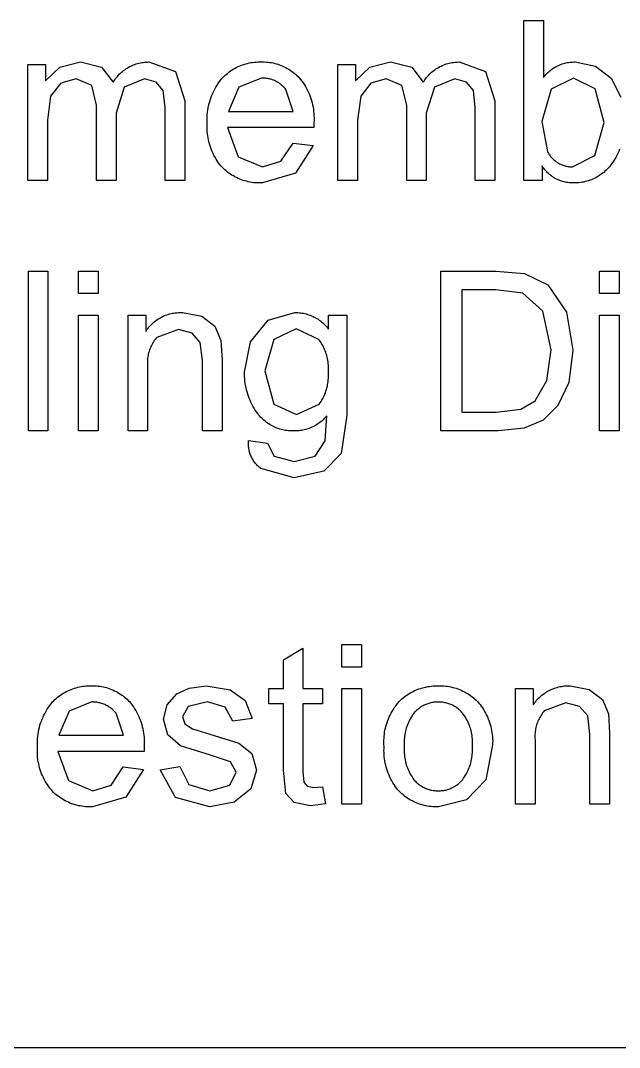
# Model space of a CAD drawing. Header units: inches. Extents: x 0 to 97, y -45 to 96.
# Drawn here: x 7.99 to 15.48, y -44.77 to -31.93 of the extents above; entities that cross this region are included whole.
import ezdxf

# ---------------------------------------------------------------- set-up
doc = ezdxf.new("R2010")
doc.units = ezdxf.units.IN
doc.header["$MEASUREMENT"] = 0
doc.layers.add('Information', color=7, linetype='Continuous', true_color=0x000000)

msp = doc.modelspace()

# ---------------------------------------------------------------- linework, layer by layer
at = {"layer": 'Information'}
for p, q in [((14.285, -33.927), (14.285, -31.928)), ((14.285, -31.928), (14.53, -31.928)), ((14.53, -31.928), (14.53, -32.641)), ((8.082, -33.927), (8.082, -32.479)), ((8.082, -32.479), (8.301, -32.479)), ((8.301, -32.479), (8.301, -32.682)), ((8.483, -32.511), (8.74, -32.446)), ((8.74, -32.446), (9.004, -32.513)), ((9.371, -32.497), (9.387, -32.49)), ((9.387, -32.49), (9.404, -32.483)), ((9.404, -32.483), (9.421, -32.477)), ((9.421, -32.477), (9.438, -32.471)), ((9.438, -32.471), (9.455, -32.466)), ((9.455, -32.466), (9.472, -32.461)), ((9.472, -32.461), (9.49, -32.457)), ((9.49, -32.457), (9.507, -32.454)), ((9.507, -32.454), (9.525, -32.451)), ((9.525, -32.451), (9.543, -32.449)), ((9.543, -32.449), (9.561, -32.447)), ((9.561, -32.447), (9.579, -32.447)), ((9.579, -32.447), (9.596, -32.446)), ((9.596, -32.446), (9.928, -32.566)), ((10.726, -32.498), (10.746, -32.49)), ((10.746, -32.49), (10.767, -32.482)), ((10.767, -32.482), (10.787, -32.476)), ((10.787, -32.476), (10.808, -32.469)), ((10.808, -32.469), (10.829, -32.464)), ((10.829, -32.464), (10.85, -32.459)), ((10.85, -32.459), (10.872, -32.455)), ((10.872, -32.455), (10.893, -32.452)), ((10.893, -32.452), (10.915, -32.449)), ((10.915, -32.449), (10.937, -32.447)), ((10.937, -32.447), (10.958, -32.446)), ((10.958, -32.446), (10.98, -32.446)), ((10.98, -32.446), (11.002, -32.446)), ((11.002, -32.446), (11.023, -32.446)), ((11.023, -32.446), (11.044, -32.446)), ((11.044, -32.446), (11.066, -32.447)), ((11.066, -32.447), (11.087, -32.449)), ((11.087, -32.449), (11.108, -32.452)), ((11.108, -32.452), (11.129, -32.455)), ((11.129, -32.455), (11.15, -32.459)), ((11.15, -32.459), (11.17, -32.464)), ((11.17, -32.464), (11.191, -32.469)), ((11.191, -32.469), (11.211, -32.475)), ((11.211, -32.475), (11.231, -32.482)), ((11.231, -32.482), (11.251, -32.49)), ((11.251, -32.49), (11.27, -32.498)), ((11.96, -33.927), (11.96, -32.479)), ((11.96, -32.479), (12.18, -32.479)), ((12.18, -32.479), (12.18, -32.682)), ((12.361, -32.511), (12.619, -32.446)), ((12.619, -32.446), (12.883, -32.513)), ((13.25, -32.497), (13.266, -32.49)), ((13.266, -32.49), (13.283, -32.483)), ((13.283, -32.483), (13.299, -32.477)), ((13.299, -32.477), (13.316, -32.471)), ((13.316, -32.471), (13.333, -32.466)), ((13.333, -32.466), (13.351, -32.461)), ((13.351, -32.461), (13.368, -32.457)), ((13.368, -32.457), (13.386, -32.454)), ((13.386, -32.454), (13.404, -32.451)), ((13.404, -32.451), (13.421, -32.449)), ((13.421, -32.449), (13.439, -32.447)), ((13.439, -32.447), (13.457, -32.447)), ((13.457, -32.447), (13.475, -32.446)), ((13.475, -32.446), (13.806, -32.566)), ((14.705, -32.496), (14.72, -32.489)), ((14.72, -32.489), (14.735, -32.483)), ((14.735, -32.483), (14.75, -32.477)), ((14.75, -32.477), (14.766, -32.471)), ((14.766, -32.471), (14.781, -32.466)), ((14.781, -32.466), (14.797, -32.462)), ((14.797, -32.462), (14.813, -32.458)), ((14.813, -32.458), (14.829, -32.455)), ((14.829, -32.455), (14.845, -32.452)), ((14.845, -32.452), (14.862, -32.45)), ((14.862, -32.45), (14.878, -32.448)), ((14.878, -32.448), (14.894, -32.447)), ((14.894, -32.447), (14.911, -32.446)), ((14.911, -32.446), (14.927, -32.446)), ((14.927, -32.446), (15.18, -32.5)), ((8.301, -32.682), (8.483, -32.511)), ((9.004, -32.513), (9.149, -32.7)), ((9.202, -32.627), (9.213, -32.614)), ((9.213, -32.614), (9.226, -32.601)), ((9.226, -32.601), (9.239, -32.588)), ((9.239, -32.588), (9.252, -32.576)), ((9.252, -32.576), (9.266, -32.565)), ((9.266, -32.565), (9.28, -32.553)), ((9.28, -32.553), (9.294, -32.543)), ((9.294, -32.543), (9.309, -32.533)), ((9.309, -32.533), (9.324, -32.523)), ((9.324, -32.523), (9.339, -32.514)), ((9.339, -32.514), (9.355, -32.505)), ((9.355, -32.505), (9.371, -32.497)), ((9.928, -32.566), (10.044, -32.933)), ((10.529, -32.632), (10.545, -32.617)), ((10.545, -32.617), (10.561, -32.603)), ((10.561, -32.603), (10.578, -32.589)), ((10.578, -32.589), (10.595, -32.575)), ((10.595, -32.575), (10.612, -32.562)), ((10.612, -32.562), (10.63, -32.55)), ((10.63, -32.55), (10.649, -32.538)), ((10.649, -32.538), (10.668, -32.527)), ((10.668, -32.527), (10.687, -32.517)), ((10.687, -32.517), (10.706, -32.507)), ((10.706, -32.507), (10.726, -32.498)), ((11.27, -32.498), (11.29, -32.507)), ((11.29, -32.507), (11.309, -32.516)), ((11.309, -32.516), (11.327, -32.526)), ((11.327, -32.526), (11.346, -32.537)), ((11.346, -32.537), (11.364, -32.548)), ((11.364, -32.548), (11.381, -32.56)), ((11.381, -32.56), (11.398, -32.573)), ((11.398, -32.573), (11.415, -32.586)), ((11.415, -32.586), (11.431, -32.6)), ((11.431, -32.6), (11.447, -32.614)), ((11.447, -32.614), (11.462, -32.629)), ((12.18, -32.682), (12.361, -32.511)), ((12.883, -32.513), (13.028, -32.7)), ((13.08, -32.627), (13.092, -32.614)), ((13.092, -32.614), (13.105, -32.601)), ((13.105, -32.601), (13.117, -32.588)), ((13.117, -32.588), (13.131, -32.576)), ((13.131, -32.576), (13.144, -32.565)), ((13.144, -32.565), (13.158, -32.553)), ((13.158, -32.553), (13.173, -32.543)), ((13.173, -32.543), (13.187, -32.533)), ((13.187, -32.533), (13.203, -32.523)), ((13.203, -32.523), (13.218, -32.514)), ((13.218, -32.514), (13.234, -32.505)), ((13.234, -32.505), (13.25, -32.497)), ((13.806, -32.566), (13.922, -32.933)), ((14.54, -32.628), (14.551, -32.616)), ((14.551, -32.616), (14.562, -32.603)), ((14.562, -32.603), (14.573, -32.592)), ((14.573, -32.592), (14.585, -32.58)), ((14.585, -32.58), (14.597, -32.569)), ((14.597, -32.569), (14.609, -32.558)), ((14.609, -32.558), (14.622, -32.548)), ((14.622, -32.548), (14.635, -32.538)), ((14.635, -32.538), (14.648, -32.529)), ((14.648, -32.529), (14.662, -32.52)), ((14.662, -32.52), (14.676, -32.511)), ((14.676, -32.511), (14.691, -32.503)), ((14.691, -32.503), (14.705, -32.496)), ((15.18, -32.5), (15.376, -32.651)), ((8.494, -32.713), (8.367, -32.873)), ((8.686, -32.659), (8.494, -32.713)), ((8.882, -32.741), (8.686, -32.659)), ((8.942, -32.986), (8.882, -32.741)), ((9.149, -32.7), (9.159, -32.685)), ((9.159, -32.685), (9.169, -32.67)), ((9.169, -32.67), (9.179, -32.655)), ((9.179, -32.655), (9.19, -32.641)), ((9.19, -32.641), (9.202, -32.627)), ((9.542, -32.659), (9.288, -32.761)), ((9.689, -32.698), (9.542, -32.659)), ((9.776, -32.803), (9.689, -32.698)), ((10.434, -32.761), (10.448, -32.738)), ((10.448, -32.738), (10.463, -32.714)), ((10.463, -32.714), (10.479, -32.692)), ((10.479, -32.692), (10.496, -32.67)), ((10.496, -32.67), (10.514, -32.648)), ((10.514, -32.648), (10.529, -32.632)), ((11.005, -32.648), (10.72, -32.761)), ((11.018, -32.648), (11.005, -32.648)), ((11.03, -32.648), (11.018, -32.648)), ((11.043, -32.649), (11.03, -32.648)), ((11.056, -32.65), (11.043, -32.649)), ((11.069, -32.652), (11.056, -32.65)), ((11.082, -32.654), (11.069, -32.652)), ((11.094, -32.656), (11.082, -32.654)), ((11.107, -32.659), (11.094, -32.656)), ((11.119, -32.663), (11.107, -32.659)), ((11.132, -32.667), (11.119, -32.663)), ((11.144, -32.671), (11.132, -32.667)), ((11.156, -32.675), (11.144, -32.671)), ((11.168, -32.68), (11.156, -32.675)), ((11.179, -32.686), (11.168, -32.68)), ((11.191, -32.692), (11.179, -32.686)), ((11.202, -32.698), (11.191, -32.692)), ((11.213, -32.705), (11.202, -32.698)), ((11.224, -32.712), (11.213, -32.705)), ((11.234, -32.719), (11.224, -32.712)), ((11.245, -32.727), (11.234, -32.719)), ((11.255, -32.735), (11.245, -32.727)), ((11.265, -32.743), (11.255, -32.735)), ((11.274, -32.752), (11.265, -32.743)), ((11.283, -32.761), (11.274, -32.752)), ((11.462, -32.629), (11.476, -32.644)), ((11.476, -32.644), (11.494, -32.665)), ((11.494, -32.665), (11.51, -32.687)), ((11.51, -32.687), (11.526, -32.709)), ((11.526, -32.709), (11.541, -32.732)), ((11.541, -32.732), (11.555, -32.755)), ((12.373, -32.713), (12.245, -32.873)), ((12.564, -32.659), (12.373, -32.713)), ((12.761, -32.741), (12.564, -32.659)), ((12.821, -32.986), (12.761, -32.741)), ((13.028, -32.7), (13.037, -32.685)), ((13.037, -32.685), (13.047, -32.67)), ((13.047, -32.67), (13.058, -32.655)), ((13.058, -32.655), (13.069, -32.641)), ((13.069, -32.641), (13.08, -32.627)), ((13.421, -32.659), (13.167, -32.761)), ((13.568, -32.698), (13.421, -32.659)), ((13.654, -32.803), (13.568, -32.698)), ((14.53, -32.641), (14.54, -32.628)), ((14.905, -32.648), (14.627, -32.788)), ((15.177, -32.783), (14.905, -32.648)), ((15.376, -32.651), (15.497, -32.887)), ((8.367, -32.873), (8.327, -33.176)), ((9.288, -32.761), (9.187, -33.086)), ((9.8, -33.015), (9.776, -32.803)), ((10.374, -32.887), (10.384, -32.861)), ((10.384, -32.861), (10.395, -32.836)), ((10.395, -32.836), (10.407, -32.81)), ((10.407, -32.81), (10.42, -32.786)), ((10.42, -32.786), (10.434, -32.761)), ((10.72, -32.761), (10.593, -33.064)), ((11.292, -32.77), (11.283, -32.761)), ((11.301, -32.78), (11.292, -32.77)), ((11.309, -32.79), (11.301, -32.78)), ((11.401, -33.064), (11.309, -32.79)), ((11.555, -32.755), (11.568, -32.779)), ((11.568, -32.779), (11.581, -32.803)), ((11.581, -32.803), (11.593, -32.828)), ((11.593, -32.828), (11.603, -32.853)), ((11.603, -32.853), (11.613, -32.879)), ((11.613, -32.879), (11.622, -32.904)), ((12.245, -32.873), (12.206, -33.176)), ((13.167, -32.761), (13.066, -33.086)), ((13.678, -33.015), (13.654, -32.803)), ((14.627, -32.788), (14.51, -33.192)), ((15.29, -33.202), (15.177, -32.783)), ((8.942, -33.927), (8.942, -32.986)), ((10.044, -32.933), (10.044, -33.927)), ((10.337, -33.021), (10.343, -32.994)), ((10.343, -32.994), (10.349, -32.967)), ((10.349, -32.967), (10.357, -32.94)), ((10.357, -32.94), (10.365, -32.913)), ((10.365, -32.913), (10.374, -32.887)), ((11.622, -32.904), (11.63, -32.93)), ((11.63, -32.93), (11.638, -32.957)), ((11.638, -32.957), (11.644, -32.983)), ((11.644, -32.983), (11.649, -33.01)), ((12.821, -33.927), (12.821, -32.986)), ((13.922, -32.933), (13.922, -33.927)), ((9.187, -33.086), (9.187, -33.927)), ((9.8, -33.927), (9.8, -33.015)), ((10.324, -33.16), (10.325, -33.132)), ((10.325, -33.132), (10.327, -33.104)), ((10.327, -33.104), (10.329, -33.076)), ((10.329, -33.076), (10.333, -33.049)), ((10.333, -33.049), (10.337, -33.021)), ((10.593, -33.064), (11.401, -33.064)), ((11.649, -33.01), (11.654, -33.037)), ((11.654, -33.037), (11.657, -33.064)), ((11.657, -33.064), (11.66, -33.091)), ((11.66, -33.091), (11.661, -33.118)), ((11.661, -33.118), (11.662, -33.146)), ((13.066, -33.086), (13.066, -33.927)), ((13.678, -33.927), (13.678, -33.015)), ((8.327, -33.176), (8.327, -33.927)), ((10.325, -33.187), (10.324, -33.16)), ((10.324, -33.267), (10.325, -33.241)), ((10.326, -33.215), (10.325, -33.187)), ((10.325, -33.241), (10.326, -33.215)), ((11.659, -33.266), (10.579, -33.266)), ((10.579, -33.266), (10.714, -33.631)), ((11.661, -33.2), (11.659, -33.266)), ((11.662, -33.173), (11.661, -33.2)), ((11.662, -33.146), (11.662, -33.173)), ((12.206, -33.176), (12.206, -33.927)), ((14.51, -33.192), (14.581, -33.568)), ((15.172, -33.618), (15.29, -33.202)), ((10.325, -33.293), (10.324, -33.267)), ((10.326, -33.318), (10.325, -33.293)), ((10.329, -33.344), (10.326, -33.318)), ((10.332, -33.37), (10.329, -33.344)), ((10.336, -33.395), (10.332, -33.37)), ((10.341, -33.421), (10.336, -33.395)), ((10.347, -33.446), (10.341, -33.421)), ((10.353, -33.471), (10.347, -33.446)), ((10.361, -33.496), (10.353, -33.471)), ((10.369, -33.52), (10.361, -33.496)), ((10.378, -33.544), (10.369, -33.52)), ((11.247, -33.687), (11.399, -33.461)), ((11.399, -33.461), (11.652, -33.492)), ((11.652, -33.492), (11.43, -33.837)), ((10.388, -33.568), (10.378, -33.544)), ((10.399, -33.592), (10.388, -33.568)), ((10.41, -33.615), (10.399, -33.592)), ((10.423, -33.637), (10.41, -33.615)), ((10.436, -33.66), (10.423, -33.637)), ((10.714, -33.631), (11.017, -33.758)), ((14.581, -33.568), (14.587, -33.579)), ((14.587, -33.579), (14.593, -33.589)), ((14.593, -33.589), (14.599, -33.599)), ((14.599, -33.599), (14.606, -33.609)), ((14.606, -33.609), (14.613, -33.619)), ((14.613, -33.619), (14.621, -33.628)), ((14.621, -33.628), (14.628, -33.638)), ((14.628, -33.638), (14.636, -33.647)), ((14.636, -33.647), (14.645, -33.655)), ((14.894, -33.758), (15.172, -33.618)), ((15.436, -33.64), (15.421, -33.665)), ((15.449, -33.616), (15.436, -33.64)), ((15.461, -33.591), (15.449, -33.616)), ((15.473, -33.565), (15.461, -33.591)), ((15.484, -33.539), (15.473, -33.565)), ((10.45, -33.682), (10.436, -33.66)), ((10.464, -33.703), (10.45, -33.682)), ((10.479, -33.724), (10.464, -33.703)), ((10.495, -33.744), (10.479, -33.724)), ((10.512, -33.764), (10.495, -33.744)), ((10.528, -33.779), (10.512, -33.764)), ((11.017, -33.758), (11.247, -33.687)), ((14.521, -33.759), (14.513, -33.746)), ((14.513, -33.746), (14.513, -33.927)), ((14.531, -33.772), (14.521, -33.759)), ((14.54, -33.784), (14.531, -33.772)), ((14.645, -33.655), (14.653, -33.663)), ((14.653, -33.663), (14.662, -33.672)), ((14.662, -33.672), (14.672, -33.679)), ((14.672, -33.679), (14.681, -33.687)), ((14.681, -33.687), (14.691, -33.694)), ((14.691, -33.694), (14.701, -33.7)), ((14.701, -33.7), (14.711, -33.707)), ((14.711, -33.707), (14.721, -33.713)), ((14.721, -33.713), (14.732, -33.719)), ((14.732, -33.719), (14.743, -33.724)), ((14.743, -33.724), (14.754, -33.729)), ((14.754, -33.729), (14.765, -33.733)), ((14.765, -33.733), (14.776, -33.738)), ((14.776, -33.738), (14.788, -33.741)), ((14.788, -33.741), (14.799, -33.745)), ((14.799, -33.745), (14.811, -33.748)), ((14.811, -33.748), (14.823, -33.751)), ((14.823, -33.751), (14.834, -33.753)), ((14.834, -33.753), (14.846, -33.755)), ((14.846, -33.755), (14.858, -33.756)), ((14.858, -33.756), (14.87, -33.757)), ((14.87, -33.757), (14.882, -33.758)), ((14.882, -33.758), (14.894, -33.758)), ((15.343, -33.772), (15.329, -33.786)), ((15.356, -33.756), (15.343, -33.772)), ((15.374, -33.734), (15.356, -33.756)), ((15.39, -33.712), (15.374, -33.734)), ((15.406, -33.688), (15.39, -33.712)), ((15.421, -33.665), (15.406, -33.688)), ((10.544, -33.795), (10.528, -33.779)), ((10.561, -33.809), (10.544, -33.795)), ((10.579, -33.823), (10.561, -33.809)), ((10.596, -33.836), (10.579, -33.823)), ((10.615, -33.849), (10.596, -33.836)), ((10.633, -33.861), (10.615, -33.849)), ((10.653, -33.872), (10.633, -33.861)), ((10.672, -33.883), (10.653, -33.872)), ((10.692, -33.893), (10.672, -33.883)), ((10.712, -33.903), (10.692, -33.893)), ((10.733, -33.911), (10.712, -33.903)), ((11.43, -33.837), (11.016, -33.96)), ((14.55, -33.797), (14.54, -33.784)), ((14.561, -33.809), (14.55, -33.797)), ((14.572, -33.82), (14.561, -33.809)), ((14.583, -33.831), (14.572, -33.82)), ((14.594, -33.842), (14.583, -33.831)), ((14.606, -33.853), (14.594, -33.842)), ((14.619, -33.863), (14.606, -33.853)), ((14.632, -33.872), (14.619, -33.863)), ((14.645, -33.881), (14.632, -33.872)), ((14.658, -33.89), (14.645, -33.881)), ((14.671, -33.898), (14.658, -33.89)), ((14.685, -33.906), (14.671, -33.898)), ((14.7, -33.913), (14.685, -33.906)), ((15.167, -33.903), (15.149, -33.911)), ((15.185, -33.894), (15.167, -33.903)), ((15.203, -33.884), (15.185, -33.894)), ((15.22, -33.874), (15.203, -33.884)), ((15.237, -33.863), (15.22, -33.874)), ((15.253, -33.851), (15.237, -33.863)), ((15.27, -33.839), (15.253, -33.851)), ((15.285, -33.827), (15.27, -33.839)), ((15.3, -33.814), (15.285, -33.827)), ((15.315, -33.8), (15.3, -33.814)), ((15.329, -33.786), (15.315, -33.8)), ((8.327, -33.927), (8.082, -33.927)), ((9.187, -33.927), (8.942, -33.927)), ((10.044, -33.927), (9.8, -33.927)), ((10.753, -33.919), (10.733, -33.911)), ((10.774, -33.927), (10.753, -33.919)), ((10.796, -33.933), (10.774, -33.927)), ((10.817, -33.939), (10.796, -33.933)), ((10.839, -33.945), (10.817, -33.939)), ((10.861, -33.949), (10.839, -33.945)), ((10.882, -33.953), (10.861, -33.949)), ((10.905, -33.956), (10.882, -33.953)), ((10.927, -33.958), (10.905, -33.956)), ((10.949, -33.96), (10.927, -33.958)), ((10.971, -33.96), (10.949, -33.96)), ((10.993, -33.96), (10.971, -33.96)), ((11.016, -33.96), (10.993, -33.96)), ((12.206, -33.927), (11.96, -33.927)), ((13.066, -33.927), (12.821, -33.927)), ((13.922, -33.927), (13.678, -33.927)), ((14.513, -33.927), (14.285, -33.927)), ((14.714, -33.92), (14.7, -33.913)), ((14.729, -33.926), (14.714, -33.92)), ((14.743, -33.932), (14.729, -33.926)), ((14.758, -33.937), (14.743, -33.932)), ((14.774, -33.941), (14.758, -33.937)), ((14.789, -33.946), (14.774, -33.941)), ((14.804, -33.949), (14.789, -33.946)), ((14.82, -33.952), (14.804, -33.949)), ((14.836, -33.955), (14.82, -33.952)), ((14.851, -33.957), (14.836, -33.955)), ((14.867, -33.958), (14.851, -33.957)), ((14.883, -33.959), (14.867, -33.958)), ((14.899, -33.96), (14.883, -33.959)), ((14.915, -33.96), (14.899, -33.96)), ((14.935, -33.959), (14.915, -33.96)), ((14.955, -33.958), (14.935, -33.959)), ((14.975, -33.957), (14.955, -33.958)), ((14.995, -33.954), (14.975, -33.957)), ((15.015, -33.951), (14.995, -33.954)), ((15.034, -33.948), (15.015, -33.951)), ((15.054, -33.943), (15.034, -33.948)), ((15.073, -33.938), (15.054, -33.943)), ((15.093, -33.932), (15.073, -33.938)), ((15.112, -33.926), (15.093, -33.932)), ((15.13, -33.919), (15.112, -33.926)), ((15.149, -33.911), (15.13, -33.919)), ((8.089, -37.061), (8.089, -35.062)), ((8.089, -35.062), (8.334, -35.062)), ((8.334, -35.062), (8.334, -37.061)), ((8.716, -35.344), (8.716, -35.062)), ((8.716, -35.062), (8.961, -35.062)), ((8.961, -35.062), (8.961, -35.344)), ((13.248, -37.061), (13.248, -35.062)), ((13.248, -35.062), (13.936, -35.062)), ((13.936, -35.062), (14.292, -35.091)), ((15.234, -35.344), (15.234, -35.062)), ((15.234, -35.062), (15.479, -35.062)), ((15.479, -35.062), (15.479, -35.344)), ((14.292, -35.091), (14.585, -35.234)), ((13.932, -35.298), (13.512, -35.298)), ((13.512, -35.298), (13.512, -36.825)), ((14.274, -35.339), (13.932, -35.298)), ((14.585, -35.234), (14.821, -35.575)), ((8.961, -35.344), (8.716, -35.344)), ((14.524, -35.564), (14.274, -35.339)), ((15.479, -35.344), (15.234, -35.344)), ((14.627, -36.046), (14.524, -35.564)), ((14.821, -35.575), (14.9, -36.05)), ((8.716, -37.061), (8.716, -35.613)), ((8.716, -35.613), (8.961, -35.613)), ((8.961, -35.613), (8.961, -37.061)), ((9.335, -37.061), (9.335, -35.613)), ((9.335, -35.613), (9.556, -35.613)), ((9.556, -35.613), (9.556, -35.819)), ((9.65, -35.709), (9.664, -35.697)), ((9.664, -35.697), (9.678, -35.686)), ((9.678, -35.686), (9.692, -35.675)), ((9.692, -35.675), (9.707, -35.665)), ((9.707, -35.665), (9.723, -35.655)), ((9.723, -35.655), (9.738, -35.646)), ((9.738, -35.646), (9.754, -35.638)), ((9.754, -35.638), (9.77, -35.63)), ((9.77, -35.63), (9.787, -35.622)), ((9.787, -35.622), (9.804, -35.615)), ((9.804, -35.615), (9.821, -35.609)), ((9.821, -35.609), (9.838, -35.603)), ((9.838, -35.603), (9.855, -35.598)), ((9.855, -35.598), (9.873, -35.594)), ((9.873, -35.594), (9.89, -35.59)), ((9.89, -35.59), (9.908, -35.587)), ((9.908, -35.587), (9.926, -35.584)), ((9.926, -35.584), (9.944, -35.582)), ((9.944, -35.582), (9.962, -35.58)), ((9.962, -35.58), (9.98, -35.58)), ((9.98, -35.58), (9.998, -35.579)), ((9.998, -35.579), (10.016, -35.58)), ((10.016, -35.58), (10.257, -35.627)), ((10.257, -35.627), (10.421, -35.75)), ((10.869, -35.946), (11.086, -35.675)), ((11.086, -35.675), (11.421, -35.58)), ((11.421, -35.58), (11.439, -35.58)), ((11.439, -35.58), (11.457, -35.581)), ((11.457, -35.581), (11.475, -35.582)), ((11.475, -35.582), (11.493, -35.584)), ((11.493, -35.584), (11.511, -35.587)), ((11.511, -35.587), (11.529, -35.59)), ((11.529, -35.59), (11.546, -35.593)), ((11.546, -35.593), (11.564, -35.598)), ((11.564, -35.598), (11.581, -35.603)), ((11.581, -35.603), (11.598, -35.609)), ((11.598, -35.609), (11.615, -35.615)), ((11.615, -35.615), (11.632, -35.622)), ((11.632, -35.622), (11.649, -35.629)), ((11.649, -35.629), (11.665, -35.637)), ((11.665, -35.637), (11.681, -35.645)), ((11.681, -35.645), (11.697, -35.655)), ((11.697, -35.655), (11.712, -35.664)), ((11.712, -35.664), (11.727, -35.674)), ((11.727, -35.674), (11.741, -35.685)), ((11.741, -35.685), (11.756, -35.696)), ((11.756, -35.696), (11.77, -35.708)), ((11.843, -35.787), (11.843, -35.613)), ((11.843, -35.613), (12.07, -35.613)), ((12.07, -35.613), (12.07, -36.864)), ((15.234, -37.061), (15.234, -35.613)), ((15.234, -35.613), (15.479, -35.613)), ((15.479, -35.613), (15.479, -37.061)), ((9.556, -35.819), (9.566, -35.803)), ((9.566, -35.803), (9.576, -35.789)), ((9.576, -35.789), (9.587, -35.774)), ((9.587, -35.774), (9.599, -35.761)), ((9.599, -35.761), (9.611, -35.747)), ((9.611, -35.747), (9.623, -35.734)), ((9.623, -35.734), (9.636, -35.721)), ((9.636, -35.721), (9.65, -35.709)), ((9.965, -35.793), (9.694, -35.892)), ((10.136, -35.837), (9.965, -35.793)), ((10.421, -35.75), (10.498, -35.932)), ((11.438, -35.783), (11.16, -35.916)), ((11.723, -35.918), (11.438, -35.783)), ((11.77, -35.708), (11.783, -35.72)), ((11.783, -35.72), (11.796, -35.733)), ((11.796, -35.733), (11.808, -35.746)), ((11.808, -35.746), (11.821, -35.759)), ((11.821, -35.759), (11.832, -35.773)), ((11.832, -35.773), (11.843, -35.787)), ((9.645, -35.961), (9.637, -35.976)), ((9.654, -35.946), (9.645, -35.961)), ((9.663, -35.932), (9.654, -35.946)), ((9.673, -35.919), (9.663, -35.932)), ((9.683, -35.905), (9.673, -35.919)), ((9.694, -35.892), (9.683, -35.905)), ((10.237, -35.956), (10.136, -35.837)), ((10.266, -36.18), (10.237, -35.956)), ((10.498, -35.932), (10.511, -36.17)), ((10.794, -36.328), (10.869, -35.946)), ((11.16, -35.916), (11.046, -36.311)), ((11.735, -35.935), (11.723, -35.918)), ((11.746, -35.951), (11.735, -35.935)), ((11.757, -35.969), (11.746, -35.951)), ((9.593, -36.085), (9.589, -36.102)), ((9.598, -36.069), (9.593, -36.085)), ((9.603, -36.053), (9.598, -36.069)), ((9.608, -36.037), (9.603, -36.053)), ((9.615, -36.021), (9.608, -36.037)), ((9.621, -36.006), (9.615, -36.021)), ((9.629, -35.991), (9.621, -36.006)), ((9.637, -35.976), (9.629, -35.991)), ((11.767, -35.986), (11.757, -35.969)), ((11.777, -36.004), (11.767, -35.986)), ((11.786, -36.022), (11.777, -36.004)), ((11.794, -36.041), (11.786, -36.022)), ((11.802, -36.06), (11.794, -36.041)), ((11.809, -36.079), (11.802, -36.06)), ((11.815, -36.098), (11.809, -36.079)), ((14.575, -36.431), (14.627, -36.046)), ((14.9, -36.05), (14.847, -36.454)), ((9.578, -36.169), (9.577, -36.185)), ((9.577, -36.185), (9.577, -36.202)), ((9.577, -36.202), (9.577, -36.219)), ((9.577, -36.219), (9.577, -36.236)), ((9.58, -36.152), (9.578, -36.169)), ((9.583, -36.135), (9.58, -36.152)), ((9.585, -36.118), (9.583, -36.135)), ((9.589, -36.102), (9.585, -36.118)), ((10.266, -37.061), (10.266, -36.18)), ((10.511, -36.17), (10.511, -37.061)), ((11.821, -36.118), (11.815, -36.098)), ((11.826, -36.137), (11.821, -36.118)), ((11.83, -36.157), (11.826, -36.137)), ((11.834, -36.177), (11.83, -36.157)), ((11.837, -36.197), (11.834, -36.177)), ((11.839, -36.217), (11.837, -36.197)), ((11.841, -36.238), (11.839, -36.217)), ((9.577, -36.236), (9.578, -36.253)), ((9.578, -36.253), (9.58, -36.27)), ((9.58, -36.27), (9.58, -37.061)), ((10.793, -36.356), (10.794, -36.328)), ((11.046, -36.311), (11.159, -36.727)), ((11.842, -36.258), (11.841, -36.238)), ((11.841, -36.319), (11.842, -36.299)), ((11.842, -36.339), (11.841, -36.319)), ((11.842, -36.278), (11.842, -36.258)), ((11.842, -36.299), (11.842, -36.278)), ((11.843, -36.36), (11.842, -36.339)), ((10.794, -36.384), (10.793, -36.356)), ((10.796, -36.411), (10.794, -36.384)), ((10.798, -36.439), (10.796, -36.411)), ((10.801, -36.466), (10.798, -36.439)), ((10.806, -36.493), (10.801, -36.466)), ((11.832, -36.483), (11.835, -36.463)), ((11.835, -36.463), (11.838, -36.442)), ((11.838, -36.442), (11.84, -36.422)), ((11.84, -36.422), (11.842, -36.401)), ((11.842, -36.401), (11.843, -36.381)), ((11.843, -36.381), (11.843, -36.36)), ((14.428, -36.684), (14.575, -36.431)), ((14.847, -36.454), (14.71, -36.745)), ((10.811, -36.52), (10.806, -36.493)), ((10.817, -36.547), (10.811, -36.52)), ((10.824, -36.574), (10.817, -36.547)), ((10.832, -36.601), (10.824, -36.574)), ((10.841, -36.627), (10.832, -36.601)), ((11.788, -36.62), (11.797, -36.602)), ((11.797, -36.602), (11.804, -36.582)), ((11.804, -36.582), (11.811, -36.563)), ((11.811, -36.563), (11.817, -36.543)), ((11.817, -36.543), (11.823, -36.523)), ((11.823, -36.523), (11.828, -36.503)), ((11.828, -36.503), (11.832, -36.483)), ((10.85, -36.653), (10.841, -36.627)), ((10.861, -36.678), (10.85, -36.653)), ((10.872, -36.703), (10.861, -36.678)), ((10.884, -36.728), (10.872, -36.703)), ((10.897, -36.752), (10.884, -36.728)), ((11.159, -36.727), (11.442, -36.857)), ((11.442, -36.857), (11.726, -36.727)), ((11.726, -36.727), (11.738, -36.71)), ((11.738, -36.71), (11.749, -36.693)), ((11.749, -36.693), (11.76, -36.675)), ((11.76, -36.675), (11.77, -36.657)), ((11.77, -36.657), (11.779, -36.639)), ((11.779, -36.639), (11.788, -36.62)), ((14.249, -36.788), (14.428, -36.684)), ((10.911, -36.776), (10.897, -36.752)), ((10.926, -36.8), (10.911, -36.776)), ((10.941, -36.823), (10.926, -36.8)), ((10.957, -36.845), (10.941, -36.823)), ((10.969, -36.86), (10.957, -36.845)), ((10.981, -36.874), (10.969, -36.86)), ((13.512, -36.825), (13.939, -36.825)), ((13.939, -36.825), (14.249, -36.788)), ((14.71, -36.745), (14.528, -36.926)), ((10.994, -36.889), (10.981, -36.874)), ((11.007, -36.902), (10.994, -36.889)), ((11.021, -36.915), (11.007, -36.902)), ((11.035, -36.928), (11.021, -36.915)), ((11.049, -36.94), (11.035, -36.928)), ((11.064, -36.952), (11.049, -36.94)), ((11.08, -36.963), (11.064, -36.952)), ((11.095, -36.973), (11.08, -36.963)), ((11.111, -36.983), (11.095, -36.973)), ((11.128, -36.993), (11.111, -36.983)), ((11.694, -36.984), (11.679, -36.992)), ((11.708, -36.974), (11.694, -36.984)), ((11.722, -36.965), (11.708, -36.974)), ((11.736, -36.954), (11.722, -36.965)), ((11.749, -36.944), (11.736, -36.954)), ((11.762, -36.933), (11.749, -36.944)), ((11.774, -36.921), (11.762, -36.933)), ((11.786, -36.909), (11.774, -36.921)), ((11.798, -36.897), (11.786, -36.909)), ((11.809, -36.884), (11.798, -36.897)), ((11.802, -37.186), (11.82, -36.871)), ((11.82, -36.871), (11.809, -36.884)), ((12.07, -36.864), (12.001, -37.343)), ((14.528, -36.926), (14.29, -37.026)), ((8.334, -37.061), (8.089, -37.061)), ((8.961, -37.061), (8.716, -37.061)), ((9.58, -37.061), (9.335, -37.061)), ((10.511, -37.061), (10.266, -37.061)), ((11.145, -37.002), (11.128, -36.993)), ((11.162, -37.01), (11.145, -37.002)), ((11.179, -37.018), (11.162, -37.01)), ((11.196, -37.025), (11.179, -37.018)), ((11.214, -37.031), (11.196, -37.025)), ((11.232, -37.037), (11.214, -37.031)), ((11.25, -37.042), (11.232, -37.037)), ((11.269, -37.047), (11.25, -37.042)), ((11.287, -37.051), (11.269, -37.047)), ((11.306, -37.054), (11.287, -37.051)), ((11.325, -37.057), (11.306, -37.054)), ((11.344, -37.059), (11.325, -37.057)), ((11.362, -37.06), (11.344, -37.059)), ((11.381, -37.061), (11.362, -37.06)), ((11.4, -37.061), (11.381, -37.061)), ((11.419, -37.061), (11.4, -37.061)), ((11.436, -37.06), (11.419, -37.061)), ((11.453, -37.06), (11.436, -37.06)), ((11.47, -37.059), (11.453, -37.06)), ((11.487, -37.057), (11.47, -37.059)), ((11.504, -37.055), (11.487, -37.057)), ((11.521, -37.052), (11.504, -37.055)), ((11.537, -37.048), (11.521, -37.052)), ((11.554, -37.044), (11.537, -37.048)), ((11.57, -37.039), (11.554, -37.044)), ((11.586, -37.034), (11.57, -37.039)), ((11.602, -37.029), (11.586, -37.034)), ((11.618, -37.022), (11.602, -37.029)), ((11.634, -37.016), (11.618, -37.022)), ((11.649, -37.008), (11.634, -37.016)), ((11.664, -37.001), (11.649, -37.008)), ((11.679, -36.992), (11.664, -37.001)), ((13.969, -37.061), (13.248, -37.061)), ((14.29, -37.026), (13.969, -37.061)), ((15.479, -37.061), (15.234, -37.061)), ((10.841, -37.207), (10.842, -37.194)), ((10.841, -37.22), (10.841, -37.207)), ((10.841, -37.234), (10.841, -37.22)), ((10.842, -37.247), (10.841, -37.234)), ((10.842, -37.194), (10.843, -37.181)), ((10.843, -37.26), (10.842, -37.247)), ((10.843, -37.181), (11.081, -37.216)), ((11.081, -37.216), (11.164, -37.377)), ((11.677, -37.377), (11.802, -37.186)), ((10.845, -37.274), (10.843, -37.26)), ((10.847, -37.287), (10.845, -37.274)), ((10.85, -37.3), (10.847, -37.287)), ((10.853, -37.313), (10.85, -37.3)), ((10.856, -37.326), (10.853, -37.313)), ((10.86, -37.339), (10.856, -37.326)), ((10.864, -37.351), (10.86, -37.339)), ((10.869, -37.364), (10.864, -37.351)), ((10.874, -37.376), (10.869, -37.364)), ((12.001, -37.343), (11.783, -37.566)), ((10.88, -37.388), (10.874, -37.376)), ((10.886, -37.4), (10.88, -37.388)), ((10.892, -37.412), (10.886, -37.4)), ((10.899, -37.423), (10.892, -37.412)), ((10.906, -37.435), (10.899, -37.423)), ((10.913, -37.446), (10.906, -37.435)), ((10.921, -37.456), (10.913, -37.446)), ((10.93, -37.467), (10.921, -37.456)), ((10.938, -37.477), (10.93, -37.467)), ((10.947, -37.487), (10.938, -37.477)), ((10.956, -37.497), (10.947, -37.487)), ((10.966, -37.506), (10.956, -37.497)), ((11.164, -37.377), (11.414, -37.445)), ((11.414, -37.445), (11.677, -37.377)), ((10.976, -37.515), (10.966, -37.506)), ((10.986, -37.523), (10.976, -37.515)), ((10.997, -37.532), (10.986, -37.523)), ((11.415, -37.648), (10.997, -37.532)), ((11.783, -37.566), (11.415, -37.648)), ((11.278, -39.924), (11.522, -39.776)), ((11.522, -39.776), (11.522, -40.282)), ((12.01, -40.014), (12.01, -39.732)), ((12.01, -39.732), (12.256, -39.732)), ((12.256, -39.732), (12.256, -40.014)), ((11.278, -40.282), (11.278, -39.924)), ((12.256, -40.014), (12.01, -40.014)), ((8.544, -40.331), (8.563, -40.32)), ((8.563, -40.32), (8.583, -40.311)), ((8.583, -40.311), (8.603, -40.302)), ((8.603, -40.302), (8.623, -40.293)), ((8.623, -40.293), (8.643, -40.286)), ((8.643, -40.286), (8.664, -40.279)), ((8.664, -40.279), (8.685, -40.273)), ((8.685, -40.273), (8.706, -40.267)), ((8.706, -40.267), (8.727, -40.262)), ((8.727, -40.262), (8.749, -40.258)), ((8.749, -40.258), (8.77, -40.255)), ((8.77, -40.255), (8.792, -40.252)), ((8.792, -40.252), (8.813, -40.251)), ((8.813, -40.251), (8.835, -40.25)), ((8.835, -40.25), (8.857, -40.249)), ((8.857, -40.249), (8.879, -40.25)), ((8.879, -40.25), (8.9, -40.249)), ((8.9, -40.249), (8.921, -40.25)), ((8.921, -40.25), (8.942, -40.251)), ((8.942, -40.251), (8.963, -40.253)), ((8.963, -40.253), (8.984, -40.255)), ((8.984, -40.255), (9.005, -40.258)), ((9.005, -40.258), (9.026, -40.262)), ((9.026, -40.262), (9.047, -40.267)), ((9.047, -40.267), (9.067, -40.272)), ((9.067, -40.272), (9.088, -40.279)), ((9.088, -40.279), (9.108, -40.285)), ((9.108, -40.285), (9.128, -40.293)), ((9.128, -40.293), (9.147, -40.301)), ((9.147, -40.301), (9.166, -40.31)), ((9.166, -40.31), (9.185, -40.319)), ((9.185, -40.319), (9.204, -40.329)), ((9.204, -40.329), (9.222, -40.34)), ((9.945, -40.35), (10.101, -40.279)), ((10.101, -40.279), (10.313, -40.25)), ((10.313, -40.25), (10.612, -40.299)), ((10.612, -40.299), (10.802, -40.432)), ((11.098, -40.473), (11.098, -40.282)), ((11.098, -40.282), (11.278, -40.282)), ((11.522, -40.282), (11.769, -40.282)), ((11.769, -40.282), (11.769, -40.473)), ((12.01, -41.73), (12.01, -40.282)), ((12.01, -40.282), (12.256, -40.282)), ((12.256, -40.282), (12.256, -41.73)), ((12.872, -40.334), (12.892, -40.323)), ((12.892, -40.323), (12.912, -40.313)), ((12.912, -40.313), (12.932, -40.304)), ((12.932, -40.304), (12.953, -40.296)), ((12.953, -40.296), (12.974, -40.288)), ((12.974, -40.288), (12.996, -40.281)), ((12.996, -40.281), (13.017, -40.274)), ((13.017, -40.274), (13.039, -40.269)), ((13.039, -40.269), (13.061, -40.264)), ((13.061, -40.264), (13.083, -40.259)), ((13.083, -40.259), (13.105, -40.256)), ((13.105, -40.256), (13.127, -40.253)), ((13.127, -40.253), (13.15, -40.251)), ((13.15, -40.251), (13.172, -40.25)), ((13.172, -40.25), (13.194, -40.249)), ((13.194, -40.249), (13.217, -40.25)), ((13.217, -40.25), (13.239, -40.249)), ((13.239, -40.249), (13.262, -40.25)), ((13.262, -40.25), (13.284, -40.251)), ((13.284, -40.251), (13.307, -40.253)), ((13.307, -40.253), (13.329, -40.255)), ((13.329, -40.255), (13.352, -40.259)), ((13.352, -40.259), (13.374, -40.263)), ((13.374, -40.263), (13.396, -40.268)), ((13.396, -40.268), (13.418, -40.274)), ((13.418, -40.274), (13.439, -40.28)), ((13.439, -40.28), (13.46, -40.288)), ((13.46, -40.288), (13.482, -40.296)), ((13.482, -40.296), (13.502, -40.305)), ((13.502, -40.305), (13.523, -40.314)), ((13.523, -40.314), (13.543, -40.324)), ((13.543, -40.324), (13.563, -40.335)), ((14.182, -41.73), (14.182, -40.282)), ((14.182, -40.282), (14.403, -40.282)), ((14.403, -40.282), (14.403, -40.488)), ((14.555, -40.335), (14.57, -40.325)), ((14.57, -40.325), (14.586, -40.316)), ((14.586, -40.316), (14.601, -40.307)), ((14.601, -40.307), (14.618, -40.299)), ((14.618, -40.299), (14.634, -40.292)), ((14.634, -40.292), (14.651, -40.285)), ((14.651, -40.285), (14.668, -40.279)), ((14.668, -40.279), (14.685, -40.273)), ((14.685, -40.273), (14.702, -40.268)), ((14.702, -40.268), (14.72, -40.263)), ((14.72, -40.263), (14.738, -40.259)), ((14.738, -40.259), (14.755, -40.256)), ((14.755, -40.256), (14.773, -40.253)), ((14.773, -40.253), (14.791, -40.251)), ((14.791, -40.251), (14.809, -40.25)), ((14.809, -40.25), (14.828, -40.249)), ((14.828, -40.249), (14.846, -40.249)), ((14.846, -40.249), (14.864, -40.25)), ((14.864, -40.25), (15.104, -40.297)), ((15.104, -40.297), (15.269, -40.42)), ((8.373, -40.473), (8.391, -40.451)), ((8.391, -40.451), (8.406, -40.436)), ((8.406, -40.436), (8.421, -40.421)), ((8.421, -40.421), (8.438, -40.406)), ((8.438, -40.406), (8.454, -40.392)), ((8.454, -40.392), (8.471, -40.378)), ((8.471, -40.378), (8.489, -40.366)), ((8.489, -40.366), (8.507, -40.353)), ((8.507, -40.353), (8.525, -40.342)), ((8.525, -40.342), (8.544, -40.331)), ((8.881, -40.451), (8.597, -40.564)), ((8.894, -40.451), (8.881, -40.451)), ((8.907, -40.452), (8.894, -40.451)), ((8.92, -40.452), (8.907, -40.452)), ((8.933, -40.454), (8.92, -40.452)), ((8.946, -40.455), (8.933, -40.454)), ((8.958, -40.457), (8.946, -40.455)), ((8.971, -40.46), (8.958, -40.457)), ((9.222, -40.34), (9.24, -40.352)), ((9.24, -40.352), (9.258, -40.364)), ((9.258, -40.364), (9.275, -40.376)), ((9.275, -40.376), (9.291, -40.389)), ((9.291, -40.389), (9.308, -40.403)), ((9.308, -40.403), (9.323, -40.417)), ((9.323, -40.417), (9.338, -40.432)), ((9.338, -40.432), (9.353, -40.447)), ((9.353, -40.447), (9.37, -40.468)), ((9.824, -40.487), (9.945, -40.35)), ((10.331, -40.451), (10.089, -40.507)), ((10.552, -40.514), (10.331, -40.451)), ((10.802, -40.432), (10.887, -40.656)), ((12.71, -40.466), (12.726, -40.447)), ((12.726, -40.447), (12.744, -40.428)), ((12.744, -40.428), (12.761, -40.41)), ((12.761, -40.41), (12.779, -40.396)), ((12.779, -40.396), (12.797, -40.382)), ((12.797, -40.382), (12.815, -40.369)), ((12.815, -40.369), (12.833, -40.357)), ((12.833, -40.357), (12.853, -40.345)), ((12.853, -40.345), (12.872, -40.334)), ((13.15, -40.457), (13.137, -40.459)), ((13.164, -40.455), (13.15, -40.457)), ((13.177, -40.454), (13.164, -40.455)), ((13.19, -40.453), (13.177, -40.454)), ((13.204, -40.453), (13.19, -40.453)), ((13.217, -40.453), (13.204, -40.453)), ((13.23, -40.453), (13.217, -40.453)), ((13.243, -40.453), (13.23, -40.453)), ((13.257, -40.454), (13.243, -40.453)), ((13.27, -40.455), (13.257, -40.454)), ((13.283, -40.457), (13.27, -40.455)), ((13.296, -40.46), (13.283, -40.457)), ((13.563, -40.335), (13.582, -40.347)), ((13.582, -40.347), (13.601, -40.359)), ((13.601, -40.359), (13.62, -40.372)), ((13.62, -40.372), (13.638, -40.385)), ((13.638, -40.385), (13.655, -40.399)), ((13.655, -40.399), (13.672, -40.414)), ((13.672, -40.414), (13.689, -40.429)), ((13.689, -40.429), (13.705, -40.445)), ((13.705, -40.445), (13.722, -40.465)), ((14.424, -40.458), (14.435, -40.444)), ((14.435, -40.444), (14.446, -40.43)), ((14.446, -40.43), (14.458, -40.417)), ((14.458, -40.417), (14.471, -40.404)), ((14.471, -40.404), (14.484, -40.391)), ((14.484, -40.391), (14.497, -40.379)), ((14.497, -40.379), (14.511, -40.367)), ((14.511, -40.367), (14.525, -40.356)), ((14.525, -40.356), (14.54, -40.345)), ((14.54, -40.345), (14.555, -40.335)), ((15.269, -40.42), (15.345, -40.601)), ((8.297, -40.589), (8.31, -40.565)), ((8.31, -40.565), (8.325, -40.541)), ((8.325, -40.541), (8.34, -40.518)), ((8.34, -40.518), (8.356, -40.495)), ((8.356, -40.495), (8.373, -40.473)), ((8.597, -40.564), (8.47, -40.867)), ((8.984, -40.463), (8.971, -40.46)), ((8.996, -40.466), (8.984, -40.463)), ((9.008, -40.47), (8.996, -40.466)), ((9.02, -40.474), (9.008, -40.47)), ((9.032, -40.479), (9.02, -40.474)), ((9.044, -40.484), (9.032, -40.479)), ((9.056, -40.489), (9.044, -40.484)), ((9.067, -40.495), (9.056, -40.489)), ((9.079, -40.501), (9.067, -40.495)), ((9.09, -40.508), (9.079, -40.501)), ((9.101, -40.515), (9.09, -40.508)), ((9.111, -40.522), (9.101, -40.515)), ((9.121, -40.53), (9.111, -40.522)), ((9.132, -40.538), (9.121, -40.53)), ((9.141, -40.546), (9.132, -40.538)), ((9.151, -40.555), (9.141, -40.546)), ((9.16, -40.564), (9.151, -40.555)), ((9.169, -40.574), (9.16, -40.564)), ((9.177, -40.583), (9.169, -40.574)), ((9.185, -40.593), (9.177, -40.583)), ((9.37, -40.468), (9.387, -40.49)), ((9.387, -40.49), (9.403, -40.512)), ((9.403, -40.512), (9.418, -40.535)), ((9.418, -40.535), (9.432, -40.559)), ((9.432, -40.559), (9.445, -40.582)), ((9.445, -40.582), (9.458, -40.607)), ((9.78, -40.667), (9.824, -40.487)), ((10.089, -40.507), (10.017, -40.638)), ((10.647, -40.689), (10.552, -40.514)), ((11.278, -40.473), (11.098, -40.473)), ((11.278, -41.306), (11.278, -40.473)), ((11.769, -40.473), (11.522, -40.473)), ((11.522, -40.473), (11.522, -41.32)), ((12.625, -40.591), (12.637, -40.569)), ((12.637, -40.569), (12.65, -40.548)), ((12.65, -40.548), (12.664, -40.526)), ((12.664, -40.526), (12.679, -40.506)), ((12.679, -40.506), (12.694, -40.486)), ((12.694, -40.486), (12.71, -40.466)), ((12.92, -40.58), (12.911, -40.59)), ((12.929, -40.571), (12.92, -40.58)), ((12.939, -40.561), (12.929, -40.571)), ((12.949, -40.552), (12.939, -40.561)), ((12.959, -40.544), (12.949, -40.552)), ((12.969, -40.535), (12.959, -40.544)), ((12.98, -40.527), (12.969, -40.535)), ((12.991, -40.519), (12.98, -40.527)), ((13.002, -40.512), (12.991, -40.519)), ((13.013, -40.505), (13.002, -40.512)), ((13.025, -40.499), (13.013, -40.505)), ((13.037, -40.493), (13.025, -40.499)), ((13.049, -40.487), (13.037, -40.493)), ((13.061, -40.482), (13.049, -40.487)), ((13.073, -40.477), (13.061, -40.482)), ((13.086, -40.473), (13.073, -40.477)), ((13.099, -40.469), (13.086, -40.473)), ((13.111, -40.465), (13.099, -40.469)), ((13.124, -40.462), (13.111, -40.465)), ((13.137, -40.459), (13.124, -40.462)), ((13.309, -40.462), (13.296, -40.46)), ((13.322, -40.465), (13.309, -40.462)), ((13.335, -40.469), (13.322, -40.465)), ((13.347, -40.473), (13.335, -40.469)), ((13.36, -40.477), (13.347, -40.473)), ((13.372, -40.482), (13.36, -40.477)), ((13.384, -40.488), (13.372, -40.482)), ((13.396, -40.493), (13.384, -40.488)), ((13.408, -40.499), (13.396, -40.493)), ((13.419, -40.506), (13.408, -40.499)), ((13.431, -40.513), (13.419, -40.506)), ((13.442, -40.52), (13.431, -40.513)), ((13.453, -40.528), (13.442, -40.52)), ((13.463, -40.536), (13.453, -40.528)), ((13.473, -40.544), (13.463, -40.536)), ((13.483, -40.553), (13.473, -40.544)), ((13.493, -40.562), (13.483, -40.553)), ((13.502, -40.571), (13.493, -40.562)), ((13.511, -40.581), (13.502, -40.571)), ((13.52, -40.591), (13.511, -40.581)), ((13.722, -40.465), (13.738, -40.484)), ((13.738, -40.484), (13.753, -40.505)), ((13.753, -40.505), (13.768, -40.526)), ((13.768, -40.526), (13.782, -40.547)), ((13.782, -40.547), (13.795, -40.569)), ((13.795, -40.569), (13.807, -40.591)), ((14.403, -40.488), (14.413, -40.473)), ((14.413, -40.473), (14.424, -40.458)), ((14.531, -40.575), (14.52, -40.588)), ((14.541, -40.562), (14.531, -40.575)), ((14.812, -40.462), (14.541, -40.562)), ((14.983, -40.507), (14.812, -40.462)), ((15.085, -40.625), (14.983, -40.507)), ((8.242, -40.717), (8.251, -40.69)), ((8.251, -40.69), (8.261, -40.664)), ((8.261, -40.664), (8.272, -40.639)), ((8.272, -40.639), (8.284, -40.614)), ((8.284, -40.614), (8.297, -40.589)), ((9.278, -40.867), (9.185, -40.593)), ((9.458, -40.607), (9.469, -40.631)), ((9.469, -40.631), (9.48, -40.656)), ((9.48, -40.656), (9.49, -40.682)), ((9.49, -40.682), (9.499, -40.708)), ((9.499, -40.708), (9.507, -40.734)), ((9.834, -40.861), (9.78, -40.667)), ((10.017, -40.638), (10.047, -40.724)), ((10.887, -40.656), (10.647, -40.689)), ((12.567, -40.731), (12.575, -40.707)), ((12.575, -40.707), (12.583, -40.683)), ((12.583, -40.683), (12.592, -40.66)), ((12.592, -40.66), (12.602, -40.637)), ((12.602, -40.637), (12.613, -40.614)), ((12.613, -40.614), (12.625, -40.591)), ((12.846, -40.699), (12.838, -40.718)), ((12.856, -40.68), (12.846, -40.699)), ((12.866, -40.661), (12.856, -40.68)), ((12.876, -40.643), (12.866, -40.661)), ((12.887, -40.625), (12.876, -40.643)), ((12.899, -40.607), (12.887, -40.625)), ((12.911, -40.59), (12.899, -40.607)), ((13.532, -40.608), (13.52, -40.591)), ((13.544, -40.625), (13.532, -40.608)), ((13.555, -40.642), (13.544, -40.625)), ((13.566, -40.66), (13.555, -40.642)), ((13.576, -40.678), (13.566, -40.66)), ((13.585, -40.697), (13.576, -40.678)), ((13.594, -40.715), (13.585, -40.697)), ((13.807, -40.591), (13.819, -40.614)), ((13.819, -40.614), (13.83, -40.637)), ((13.83, -40.637), (13.84, -40.661)), ((13.84, -40.661), (13.849, -40.684)), ((13.849, -40.684), (13.858, -40.709)), ((13.858, -40.709), (13.865, -40.733)), ((14.456, -40.707), (14.45, -40.723)), ((14.462, -40.691), (14.456, -40.707)), ((14.469, -40.675), (14.462, -40.691)), ((14.476, -40.66), (14.469, -40.675)), ((14.484, -40.645), (14.476, -40.66)), ((14.492, -40.631), (14.484, -40.645)), ((14.501, -40.616), (14.492, -40.631)), ((14.51, -40.602), (14.501, -40.616)), ((14.52, -40.588), (14.51, -40.602)), ((15.113, -40.849), (15.085, -40.625)), ((15.345, -40.601), (15.359, -40.84)), ((8.21, -40.852), (8.214, -40.824)), ((8.214, -40.824), (8.22, -40.797)), ((8.22, -40.797), (8.226, -40.77)), ((8.226, -40.77), (8.233, -40.743)), ((8.233, -40.743), (8.242, -40.717)), ((9.507, -40.734), (9.514, -40.76)), ((9.514, -40.76), (9.521, -40.786)), ((9.521, -40.786), (9.526, -40.813)), ((9.526, -40.813), (9.53, -40.84)), ((9.53, -40.84), (9.534, -40.867)), ((10.047, -40.724), (10.141, -40.789)), ((10.141, -40.789), (10.358, -40.852)), ((12.541, -40.855), (12.544, -40.83)), ((12.544, -40.83), (12.549, -40.805)), ((12.549, -40.805), (12.554, -40.78)), ((12.554, -40.78), (12.56, -40.756)), ((12.56, -40.756), (12.567, -40.731)), ((12.8, -40.838), (12.797, -40.859)), ((12.805, -40.818), (12.8, -40.838)), ((12.81, -40.797), (12.805, -40.818)), ((12.816, -40.777), (12.81, -40.797)), ((12.823, -40.757), (12.816, -40.777)), ((12.83, -40.737), (12.823, -40.757)), ((12.838, -40.718), (12.83, -40.737)), ((13.602, -40.735), (13.594, -40.715)), ((13.609, -40.754), (13.602, -40.735)), ((13.615, -40.773), (13.609, -40.754)), ((13.621, -40.793), (13.615, -40.773)), ((13.627, -40.813), (13.621, -40.793)), ((13.631, -40.833), (13.627, -40.813)), ((13.635, -40.854), (13.631, -40.833)), ((13.865, -40.733), (13.872, -40.758)), ((13.872, -40.758), (13.878, -40.783)), ((13.878, -40.783), (13.883, -40.808)), ((13.883, -40.808), (13.887, -40.833)), ((13.887, -40.833), (13.891, -40.858)), ((14.426, -40.838), (14.425, -40.855)), ((14.427, -40.821), (14.426, -40.838)), ((14.43, -40.805), (14.427, -40.821)), ((14.433, -40.788), (14.43, -40.805)), ((14.436, -40.771), (14.433, -40.788)), ((14.44, -40.755), (14.436, -40.771)), ((14.445, -40.739), (14.44, -40.755)), ((14.45, -40.723), (14.445, -40.739)), ((15.359, -40.84), (15.359, -41.73)), ((8.201, -40.963), (8.202, -40.935)), ((8.201, -40.991), (8.201, -40.963)), ((8.202, -40.935), (8.203, -40.907)), ((8.203, -40.907), (8.206, -40.88)), ((8.206, -40.88), (8.21, -40.852)), ((8.47, -40.867), (9.278, -40.867)), ((9.534, -40.867), (9.536, -40.894)), ((9.536, -40.894), (9.538, -40.922)), ((9.538, -40.922), (9.539, -40.949)), ((9.539, -40.949), (9.538, -40.976)), ((9.992, -40.999), (9.834, -40.861)), ((10.358, -40.852), (10.721, -40.966)), ((10.721, -40.966), (10.883, -41.095)), ((12.536, -40.93), (12.537, -40.905)), ((12.536, -40.956), (12.536, -40.93)), ((12.536, -40.981), (12.536, -40.956)), ((12.537, -40.905), (12.538, -40.88)), ((12.538, -40.88), (12.541, -40.855)), ((12.789, -40.943), (12.788, -40.964)), ((12.788, -40.964), (12.789, -40.985)), ((12.791, -40.901), (12.789, -40.922)), ((12.789, -40.922), (12.789, -40.943)), ((12.793, -40.88), (12.791, -40.901)), ((12.797, -40.859), (12.793, -40.88)), ((13.638, -40.874), (13.635, -40.854)), ((13.641, -40.895), (13.638, -40.874)), ((13.642, -40.915), (13.641, -40.895)), ((13.643, -40.936), (13.642, -40.915)), ((13.644, -40.957), (13.643, -40.936)), ((13.643, -40.977), (13.644, -40.957)), ((13.891, -40.858), (13.893, -40.884)), ((13.893, -40.884), (13.895, -40.909)), ((13.895, -40.96), (13.894, -40.986)), ((13.895, -40.909), (13.896, -40.935)), ((13.896, -40.935), (13.895, -40.96)), ((14.425, -40.855), (14.424, -40.872)), ((14.424, -40.872), (14.424, -40.889)), ((14.424, -40.889), (14.425, -40.906)), ((14.425, -40.906), (14.426, -40.923)), ((14.426, -40.923), (14.427, -40.939)), ((14.427, -40.939), (14.427, -41.73)), ((15.113, -41.73), (15.113, -40.849)), ((8.203, -41.018), (8.201, -40.991)), ((8.201, -41.044), (8.203, -41.018)), ((8.201, -41.07), (8.201, -41.044)), ((8.202, -41.096), (8.201, -41.07)), ((8.203, -41.122), (8.202, -41.096)), ((9.536, -41.069), (8.456, -41.069)), ((8.456, -41.069), (8.591, -41.434)), ((9.537, -41.003), (9.536, -41.069)), ((9.538, -40.976), (9.537, -41.003)), ((10.366, -41.117), (9.992, -40.999)), ((10.883, -41.095), (10.941, -41.305)), ((12.538, -41.006), (12.536, -40.981)), ((12.536, -41.059), (12.537, -41.033)), ((12.537, -41.085), (12.536, -41.059)), ((12.537, -41.033), (12.538, -41.006)), ((12.538, -41.112), (12.537, -41.085)), ((12.789, -41.027), (12.788, -41.048)), ((12.788, -41.048), (12.789, -41.069)), ((12.789, -40.985), (12.79, -41.006)), ((12.79, -41.006), (12.789, -41.027)), ((12.789, -41.069), (12.789, -41.091)), ((12.789, -41.091), (12.791, -41.112)), ((13.641, -41.105), (13.643, -41.084)), ((13.642, -40.998), (13.643, -40.977)), ((13.644, -41.019), (13.642, -40.998)), ((13.643, -41.084), (13.644, -41.062)), ((13.644, -41.041), (13.644, -41.019)), ((13.644, -41.062), (13.644, -41.041)), ((13.894, -40.986), (13.811, -41.425)), ((8.205, -41.147), (8.203, -41.122)), ((8.209, -41.173), (8.205, -41.147)), ((8.213, -41.199), (8.209, -41.173)), ((8.218, -41.224), (8.213, -41.199)), ((8.223, -41.249), (8.218, -41.224)), ((10.617, -41.2), (10.366, -41.117)), ((10.689, -41.331), (10.617, -41.2)), ((12.54, -41.138), (12.538, -41.112)), ((12.543, -41.164), (12.54, -41.138)), ((12.547, -41.19), (12.543, -41.164)), ((12.552, -41.216), (12.547, -41.19)), ((12.558, -41.242), (12.552, -41.216)), ((12.791, -41.112), (12.794, -41.133)), ((12.794, -41.133), (12.797, -41.153)), ((12.797, -41.153), (12.8, -41.174)), ((12.8, -41.174), (12.805, -41.195)), ((12.805, -41.195), (12.81, -41.215)), ((12.81, -41.215), (12.816, -41.236)), ((13.617, -41.231), (13.623, -41.211)), ((13.623, -41.211), (13.628, -41.19)), ((13.628, -41.19), (13.632, -41.169)), ((13.632, -41.169), (13.636, -41.148)), ((13.636, -41.148), (13.639, -41.126)), ((13.639, -41.126), (13.641, -41.105)), ((8.23, -41.274), (8.223, -41.249)), ((8.238, -41.299), (8.23, -41.274)), ((8.246, -41.323), (8.238, -41.299)), ((8.255, -41.348), (8.246, -41.323)), ((8.265, -41.371), (8.255, -41.348)), ((9.124, -41.49), (9.275, -41.264)), ((9.275, -41.264), (9.529, -41.295)), ((9.529, -41.295), (9.307, -41.64)), ((9.739, -41.298), (9.982, -41.26)), ((9.928, -41.646), (9.739, -41.298)), ((9.982, -41.26), (10.096, -41.483)), ((10.607, -41.492), (10.689, -41.331)), ((10.941, -41.305), (10.87, -41.536)), ((11.308, -41.596), (11.278, -41.306)), ((11.522, -41.32), (11.535, -41.455)), ((12.565, -41.268), (12.558, -41.242)), ((12.572, -41.293), (12.565, -41.268)), ((12.58, -41.318), (12.572, -41.293)), ((12.59, -41.343), (12.58, -41.318)), ((12.6, -41.367), (12.59, -41.343)), ((12.816, -41.236), (12.823, -41.256)), ((12.823, -41.256), (12.83, -41.275)), ((12.83, -41.275), (12.838, -41.295)), ((12.838, -41.295), (12.846, -41.314)), ((12.846, -41.314), (12.856, -41.333)), ((12.856, -41.333), (12.866, -41.352)), ((12.866, -41.352), (12.876, -41.37)), ((13.556, -41.368), (13.567, -41.35)), ((13.567, -41.35), (13.577, -41.331)), ((13.577, -41.331), (13.586, -41.311)), ((13.586, -41.311), (13.595, -41.292)), ((13.595, -41.292), (13.603, -41.272)), ((13.603, -41.272), (13.61, -41.252)), ((13.61, -41.252), (13.617, -41.231)), ((8.276, -41.395), (8.265, -41.371)), ((8.287, -41.418), (8.276, -41.395)), ((8.299, -41.441), (8.287, -41.418)), ((8.312, -41.463), (8.299, -41.441)), ((8.326, -41.485), (8.312, -41.463)), ((8.341, -41.506), (8.326, -41.485)), ((8.591, -41.434), (8.894, -41.561)), ((10.096, -41.483), (10.357, -41.561)), ((11.535, -41.455), (11.577, -41.502)), ((12.611, -41.391), (12.6, -41.367)), ((12.622, -41.415), (12.611, -41.391)), ((12.635, -41.438), (12.622, -41.415)), ((12.648, -41.461), (12.635, -41.438)), ((12.662, -41.484), (12.648, -41.461)), ((12.677, -41.505), (12.662, -41.484)), ((12.876, -41.37), (12.887, -41.388)), ((12.887, -41.388), (12.899, -41.406)), ((12.899, -41.406), (12.911, -41.423)), ((12.911, -41.423), (12.92, -41.433)), ((12.92, -41.433), (12.929, -41.443)), ((12.929, -41.443), (12.939, -41.452)), ((12.939, -41.452), (12.948, -41.461)), ((12.948, -41.461), (12.959, -41.47)), ((12.959, -41.47), (12.969, -41.478)), ((12.969, -41.478), (12.98, -41.486)), ((13.442, -41.493), (13.453, -41.486)), ((13.453, -41.486), (13.464, -41.478)), ((13.464, -41.478), (13.474, -41.469)), ((13.474, -41.469), (13.484, -41.46)), ((13.484, -41.46), (13.494, -41.451)), ((13.494, -41.451), (13.503, -41.442)), ((13.503, -41.442), (13.512, -41.432)), ((13.512, -41.432), (13.521, -41.422)), ((13.521, -41.422), (13.533, -41.405)), ((13.533, -41.405), (13.545, -41.387)), ((13.545, -41.387), (13.556, -41.368)), ((13.811, -41.425), (13.567, -41.674)), ((8.356, -41.527), (8.341, -41.506)), ((8.372, -41.547), (8.356, -41.527)), ((8.389, -41.567), (8.372, -41.547)), ((8.405, -41.583), (8.389, -41.567)), ((8.421, -41.598), (8.405, -41.583)), ((8.438, -41.612), (8.421, -41.598)), ((8.455, -41.626), (8.438, -41.612)), ((8.894, -41.561), (9.124, -41.49)), ((10.357, -41.561), (10.607, -41.492)), ((10.87, -41.536), (10.663, -41.704)), ((11.412, -41.707), (11.308, -41.596)), ((11.577, -41.502), (11.661, -41.52)), ((11.661, -41.52), (11.769, -41.511)), ((11.769, -41.511), (11.804, -41.727)), ((12.692, -41.527), (12.677, -41.505)), ((12.708, -41.548), (12.692, -41.527)), ((12.725, -41.568), (12.708, -41.548)), ((12.742, -41.584), (12.725, -41.568)), ((12.758, -41.599), (12.742, -41.584)), ((12.775, -41.614), (12.758, -41.599)), ((12.793, -41.628), (12.775, -41.614)), ((12.98, -41.486), (12.99, -41.494)), ((12.99, -41.494), (13.002, -41.501)), ((13.002, -41.501), (13.013, -41.508)), ((13.013, -41.508), (13.025, -41.515)), ((13.025, -41.515), (13.036, -41.521)), ((13.036, -41.521), (13.048, -41.526)), ((13.048, -41.526), (13.061, -41.532)), ((13.061, -41.532), (13.073, -41.537)), ((13.073, -41.537), (13.086, -41.541)), ((13.086, -41.541), (13.098, -41.545)), ((13.098, -41.545), (13.111, -41.549)), ((13.111, -41.549), (13.124, -41.552)), ((13.124, -41.552), (13.137, -41.554)), ((13.137, -41.554), (13.15, -41.557)), ((13.15, -41.557), (13.164, -41.559)), ((13.164, -41.559), (13.177, -41.56)), ((13.177, -41.56), (13.19, -41.561)), ((13.19, -41.561), (13.204, -41.561)), ((13.204, -41.561), (13.217, -41.561)), ((13.217, -41.561), (13.23, -41.561)), ((13.23, -41.561), (13.243, -41.561)), ((13.243, -41.561), (13.257, -41.56)), ((13.257, -41.56), (13.27, -41.558)), ((13.27, -41.558), (13.283, -41.557)), ((13.283, -41.557), (13.296, -41.554)), ((13.296, -41.554), (13.309, -41.552)), ((13.309, -41.552), (13.322, -41.548)), ((13.322, -41.548), (13.335, -41.545)), ((13.335, -41.545), (13.348, -41.541)), ((13.348, -41.541), (13.36, -41.536)), ((13.36, -41.536), (13.372, -41.531)), ((13.372, -41.531), (13.385, -41.526)), ((13.385, -41.526), (13.397, -41.52)), ((13.397, -41.52), (13.408, -41.514)), ((13.408, -41.514), (13.42, -41.508)), ((13.42, -41.508), (13.431, -41.501)), ((13.431, -41.501), (13.442, -41.493)), ((8.473, -41.639), (8.455, -41.626)), ((8.491, -41.652), (8.473, -41.639)), ((8.51, -41.664), (8.491, -41.652)), ((8.529, -41.676), (8.51, -41.664)), ((8.549, -41.686), (8.529, -41.676)), ((8.569, -41.696), (8.549, -41.686)), ((8.589, -41.706), (8.569, -41.696)), ((8.609, -41.715), (8.589, -41.706)), ((8.63, -41.723), (8.609, -41.715)), ((8.651, -41.73), (8.63, -41.723)), ((8.672, -41.737), (8.651, -41.73)), ((8.694, -41.743), (8.672, -41.737)), ((8.715, -41.748), (8.694, -41.743)), ((9.307, -41.64), (8.892, -41.763)), ((10.358, -41.763), (9.928, -41.646)), ((10.663, -41.704), (10.358, -41.763)), ((11.619, -41.749), (11.412, -41.707)), ((11.804, -41.727), (11.619, -41.749)), ((12.256, -41.73), (12.01, -41.73)), ((12.811, -41.642), (12.793, -41.628)), ((12.83, -41.655), (12.811, -41.642)), ((12.849, -41.667), (12.83, -41.655)), ((12.869, -41.678), (12.849, -41.667)), ((12.889, -41.689), (12.869, -41.678)), ((12.909, -41.699), (12.889, -41.689)), ((12.929, -41.709), (12.909, -41.699)), ((12.95, -41.718), (12.929, -41.709)), ((12.972, -41.726), (12.95, -41.718)), ((12.993, -41.733), (12.972, -41.726)), ((13.015, -41.739), (12.993, -41.733)), ((13.037, -41.745), (13.015, -41.739)), ((13.567, -41.674), (13.217, -41.763)), ((14.427, -41.73), (14.182, -41.73)), ((15.359, -41.73), (15.113, -41.73)), ((8.737, -41.752), (8.715, -41.748)), ((8.759, -41.756), (8.737, -41.752)), ((8.781, -41.759), (8.759, -41.756)), ((8.803, -41.761), (8.781, -41.759)), ((8.826, -41.763), (8.803, -41.761)), ((8.848, -41.764), (8.826, -41.763)), ((8.87, -41.764), (8.848, -41.764)), ((8.892, -41.763), (8.87, -41.764)), ((13.059, -41.75), (13.037, -41.745)), ((13.081, -41.754), (13.059, -41.75)), ((13.104, -41.758), (13.081, -41.754)), ((13.126, -41.76), (13.104, -41.758)), ((13.149, -41.762), (13.126, -41.76)), ((13.171, -41.763), (13.149, -41.762)), ((13.194, -41.763), (13.171, -41.763)), ((13.217, -41.763), (13.194, -41.763)), ((0.557, -44.772), (95.85, -44.772))]:
    msp.add_line(p, q, dxfattribs=at)

doc.saveas('drawing.dxf')
